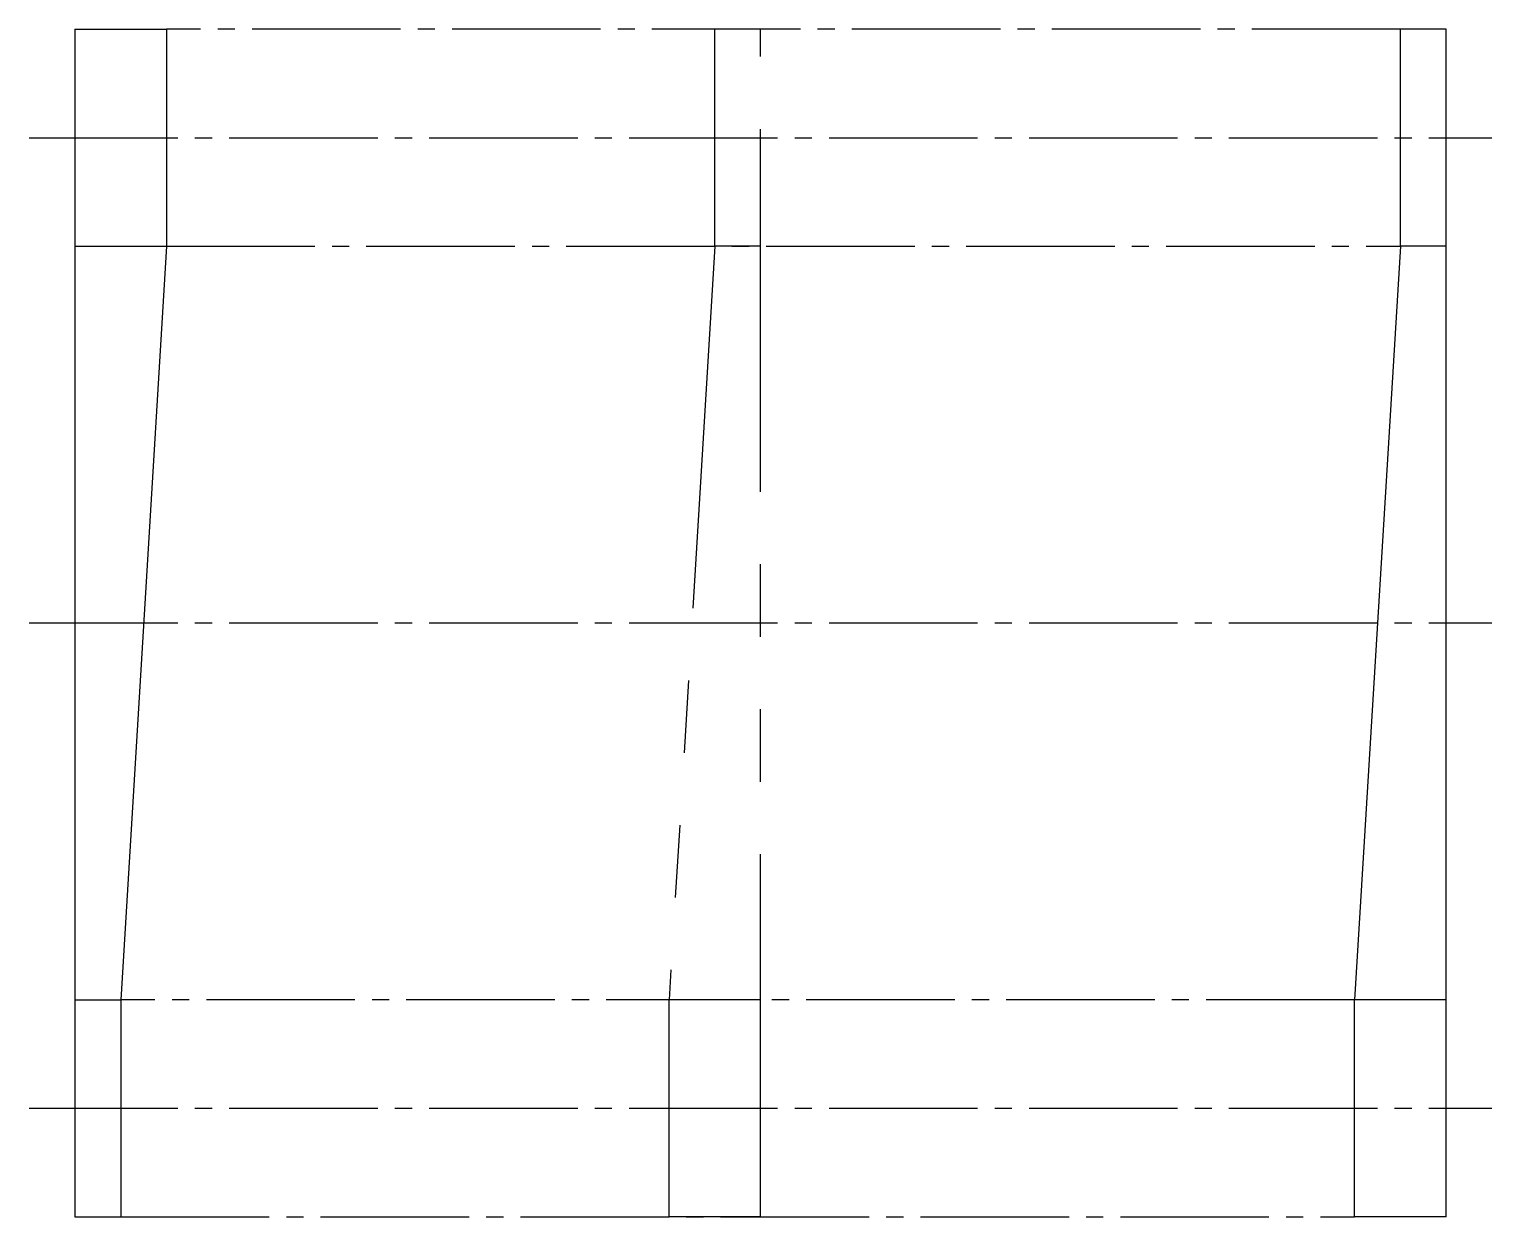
# Model space of a CAD drawing. Extents: x 10 to 162, y 10 to 135.
# Drawn here: x 130.07 to 162.07, y 109.1 to 135.1 of the extents above; entities outside this region: 2.
import ezdxf

# ---------------------------------------------------------------- set-up
doc = ezdxf.new("R2010")
doc.units = 0
doc.header["$LTSCALE"] = 0.25
doc.linetypes.add('CENTER', pattern=[17.5, 13, -1.5, 1.5, -1.5])
doc.linetypes.add('PHANTOM', pattern=[63.5, 31.75, -6.35, 6.35, -6.35, 6.35, -6.35])
doc.layers.get('0').update_dxf_attribs({"linetype": 'CONTINUOUS'})
doc.layers.add('CENTER', color=1, linetype='CENTER')

msp = doc.modelspace()

# ---------------------------------------------------------------- linework, layer by layer
at = {"linetype": 'BYBLOCK'}
for p, q in [((131.068, 135.103), (131.068, 109.103)), ((131.068, 135.103), (133.068, 135.103)), ((133.068, 135.103), (133.068, 130.353)), ((161.068, 135.103), (160.068, 135.103)), ((160.068, 130.353), (160.068, 135.103)), ((161.068, 109.103), (161.068, 135.103)), ((131.068, 130.353), (133.068, 130.353)), ((161.068, 130.353), (160.068, 130.353)), ((131.068, 113.853), (132.068, 113.853)), ((132.068, 113.853), (132.068, 109.103)), ((161.068, 113.853), (159.068, 113.853)), ((159.068, 109.103), (159.068, 113.853)), ((131.068, 109.103), (132.068, 109.103)), ((161.068, 109.103), (159.068, 109.103))]:
    msp.add_line(p, q, dxfattribs=at)
at = {"color": 3, "linetype": 'CENTER'}
for p, q in [((160.068, 135.103), (133.068, 135.103)), ((133.068, 130.353), (160.068, 130.353)), ((159.068, 113.853), (132.068, 113.853)), ((132.068, 109.103), (159.068, 109.103))]:
    msp.add_line(p, q, dxfattribs=at)
at = {"color": 3, "linetype": 'PHANTOM'}
for p, q in [((145.068, 130.353), (145.068, 135.103)), ((146.068, 135.103), (145.068, 135.103)), ((146.068, 109.103), (146.068, 135.103)), ((145.068, 130.353), (144.068, 113.853)), ((146.068, 130.353), (145.068, 130.353)), ((144.068, 109.103), (144.068, 113.853)), ((146.068, 113.853), (144.068, 113.853)), ((146.068, 109.103), (144.068, 109.103))]:
    msp.add_line(p, q, dxfattribs=at)
for p, q in [((133.068, 130.353), (132.068, 113.853)), ((160.068, 130.353), (159.068, 113.853)), ((131.068, 128.603), (131.068, 128.603)), ((131.068, 122.103), (131.068, 122.103))]:
    msp.add_line(p, q)
at = {"layer": 'CENTER', "color": 1, "linetype": 'CENTER'}
for p, q in [((130.068, 132.728), (162.068, 132.728)), ((130.068, 122.103), (162.068, 122.103)), ((130.068, 111.478), (162.068, 111.478))]:
    msp.add_line(p, q, dxfattribs=at)

# ---------------------------------------------------------------- texts
for s, p in [('SWR26-30', (10, 25)), ('SWR26', (10, 10))]:
    msp.add_text(s, height=4).set_placement(p)

doc.saveas('drawing.dxf')
